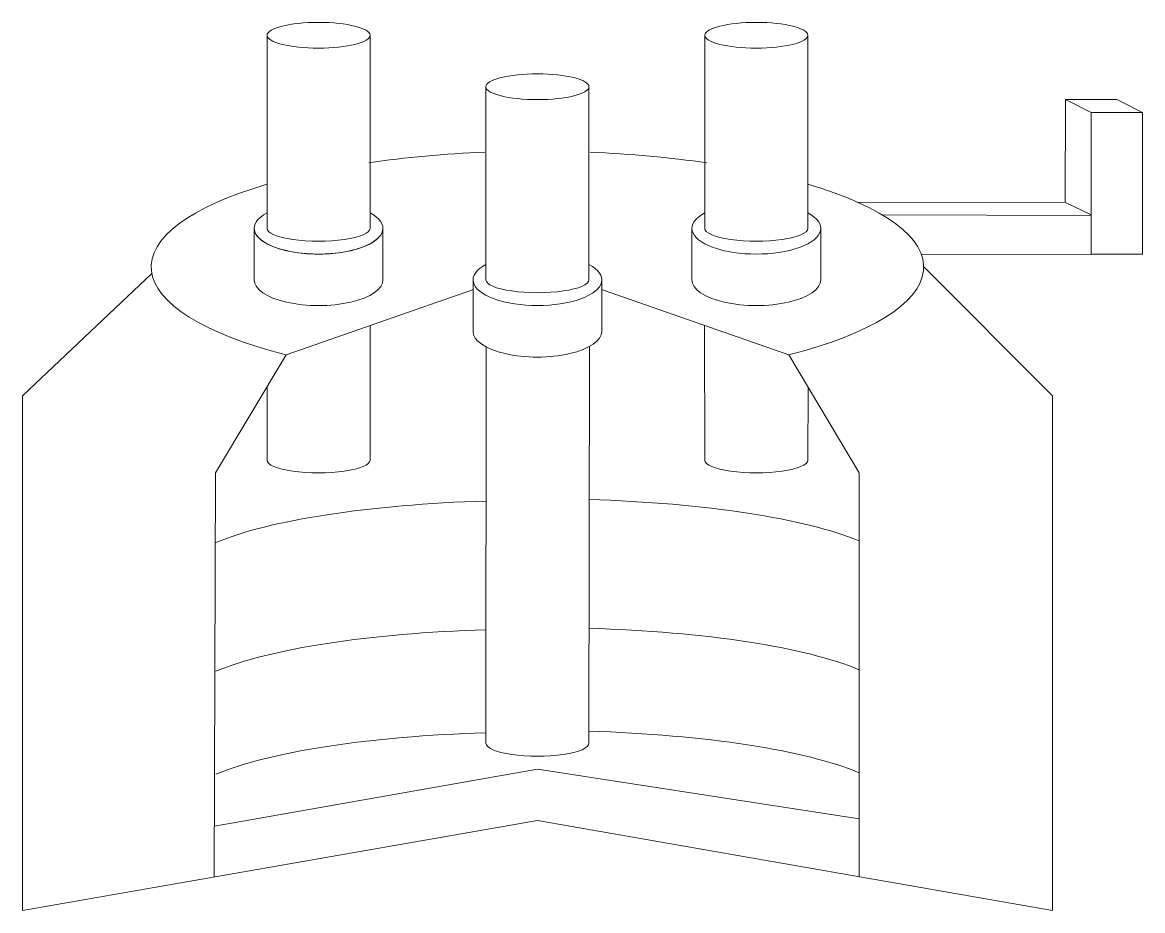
# Model space of a CAD drawing. Header units: millimetres. Extents: x 1 to 9.7, y 0 to 6.9.
import ezdxf

# ---------------------------------------------------------------- set-up
doc = ezdxf.new("R2010")
doc.units = ezdxf.units.MM
doc.layers.get('0').update_dxf_attribs({"lineweight": 0, "true_color": 0xffffff})

msp = doc.modelspace()

# ---------------------------------------------------------------- linework, layer by layer
for p, q in [((2.9, 6.8), (2.9, 5.3)), ((3.7, 6.8), (3.7, 5.3)), ((6.3, 6.8), (6.3, 5.3)), ((7.1, 6.8), (7.1, 5.3)), ((4.6, 6.4), (4.6, 4.9)), ((5.4, 6.4), (5.4, 4.9)), ((9.0983, 5.5), (9.1, 6.3)), ((9.3006, 6.2), (9.1006, 6.3)), ((9.1006, 6.3), (9.5, 6.3)), ((9.7, 6.2), (9.5, 6.3)), ((9.3, 5.1), (9.3, 6.2)), ((9.3, 6.2), (9.7, 6.2)), ((9.7, 6.2), (9.7, 5.1)), ((7.4803, 5.5043), (9.1, 5.5)), ((9.3, 5.4053), (9.1, 5.5)), ((7.6803, 5.4043), (9.3, 5.4)), ((2.8, 5.3), (2.8, 4.9)), ((3.8, 5.3), (3.8, 4.9)), ((6.2, 5.3), (6.2, 4.9)), ((7.2, 5.3), (7.2, 4.9)), ((7.9826, 5.0968), (9.3, 5.1)), ((9.7, 5.1), (9.3, 5.1)), ((8, 5), (9, 4)), ((2.0046, 4.9503), (1, 4)), ((4.5, 4.9), (4.5, 4.5)), ((5.5, 4.9), (5.5, 4.5)), ((4.5027, 4.8259), (3.0476, 4.3167)), ((5.5041, 4.8236), (6.9524, 4.3167)), ((3.7001, 4.545), (3.7, 3.5)), ((6.2982, 4.5444), (6.3, 3.5)), ((4.6, 1.3), (4.6006, 4.3797)), ((5.4, 1.3), (5.4037, 4.382)), ((3.0476, 4.3167), (2.5, 3.4)), ((6.9524, 4.3167), (7.5, 3.4)), ((2.9001, 4.0698), (2.9, 3.5)), ((7.1015, 4.067), (7.1006, 3.5008)), ((1, 4), (1, 0)), ((9, 4), (9, 0)), ((2.5, 3.4), (2.49, 0.26)), ((7.5, 3.4), (7.5, 0.2613)), ((2.4913, 0.6567), (5, 1.1)), ((5, 1.1), (7.5, 0.7126)), ((1, 0), (5, 0.7)), ((9, 0), (5, 0.7))]:
    msp.add_line(p, q)
for centre in [(3.3, 6.8), (6.7, 6.8), (5, 6.4)]:
    msp.add_ellipse(centre, major_axis=(0.4, 0), ratio=0.25)
for centre, major_axis, ratio, start_param, end_param in [((5, 5), (-3, 0), 0.3, 4.848586, 5.164316), ((3.3, 5.3), (-0.5, 0), 0.4, 5.639684, 3.785094), ((6.7, 5.3), (-0.5, 0), 0.4, 5.639684, 3.785094), ((3.3, 5.3), (-0.5, 0), 0.4, 0, 3.141593), ((3.3, 5.3), (-0.4, 0), 0.25, 0, 3.141593), ((6.7, 5.3), (-0.4, 0), 0.25, 0, 3.141593), ((5, 4.9), (-0.5, 0), 0.4, 5.639684, 3.785094), ((3.3, 4.9), (-0.5, 0), 0.4, 0, 3.141593), ((5, 4.9), (-0.4, 0), 0.25, 0, 3.141593), ((6.7, 4.9), (-0.5, 0), 0.4, 0, 3.141593), ((5, 4.5), (-0.5, 0), 0.4, 0, 3.141593), ((3.3, 3.5), (-0.4, 0), 0.25, 0, 3.141593), ((6.7, 3.5), (-0.4, 0), 0.249968, 0, 3.141593), ((5.0001, 2.5881), (2.8, -0.0001), 0.214286, 1.713958, 2.672148), ((5, 2.6), (-2.8, 0), 0.214286, 3.611037, 4.569227), ((5.0001, 1.5881), (2.8, -0.0001), 0.214286, 1.713958, 2.672148), ((5, 1.6), (-2.8, 0), 0.214286, 3.611037, 4.569227), ((5, 0.8), (-2.8, 0), 0.214286, 3.611037, 4.569227), ((5.0001, 0.7881), (2.8, -0.0001), 0.214286, 1.713958, 2.672148), ((5, 1.3), (-0.4, 0), 0.249968, 0, 3.141593)]:
    msp.add_ellipse(centre, major_axis=major_axis, ratio=ratio, start_param=start_param, end_param=end_param)
at = {"color": 7, "true_color": 0xffffff}
for start_param, end_param in [(4.258054, 4.575552), (5.488829, 0.86217), (2.279423, 3.937446)]:
    msp.add_ellipse((5, 5), major_axis=(-3, 0), ratio=0.3, start_param=start_param, end_param=end_param, dxfattribs=at)

doc.saveas('drawing.dxf')
